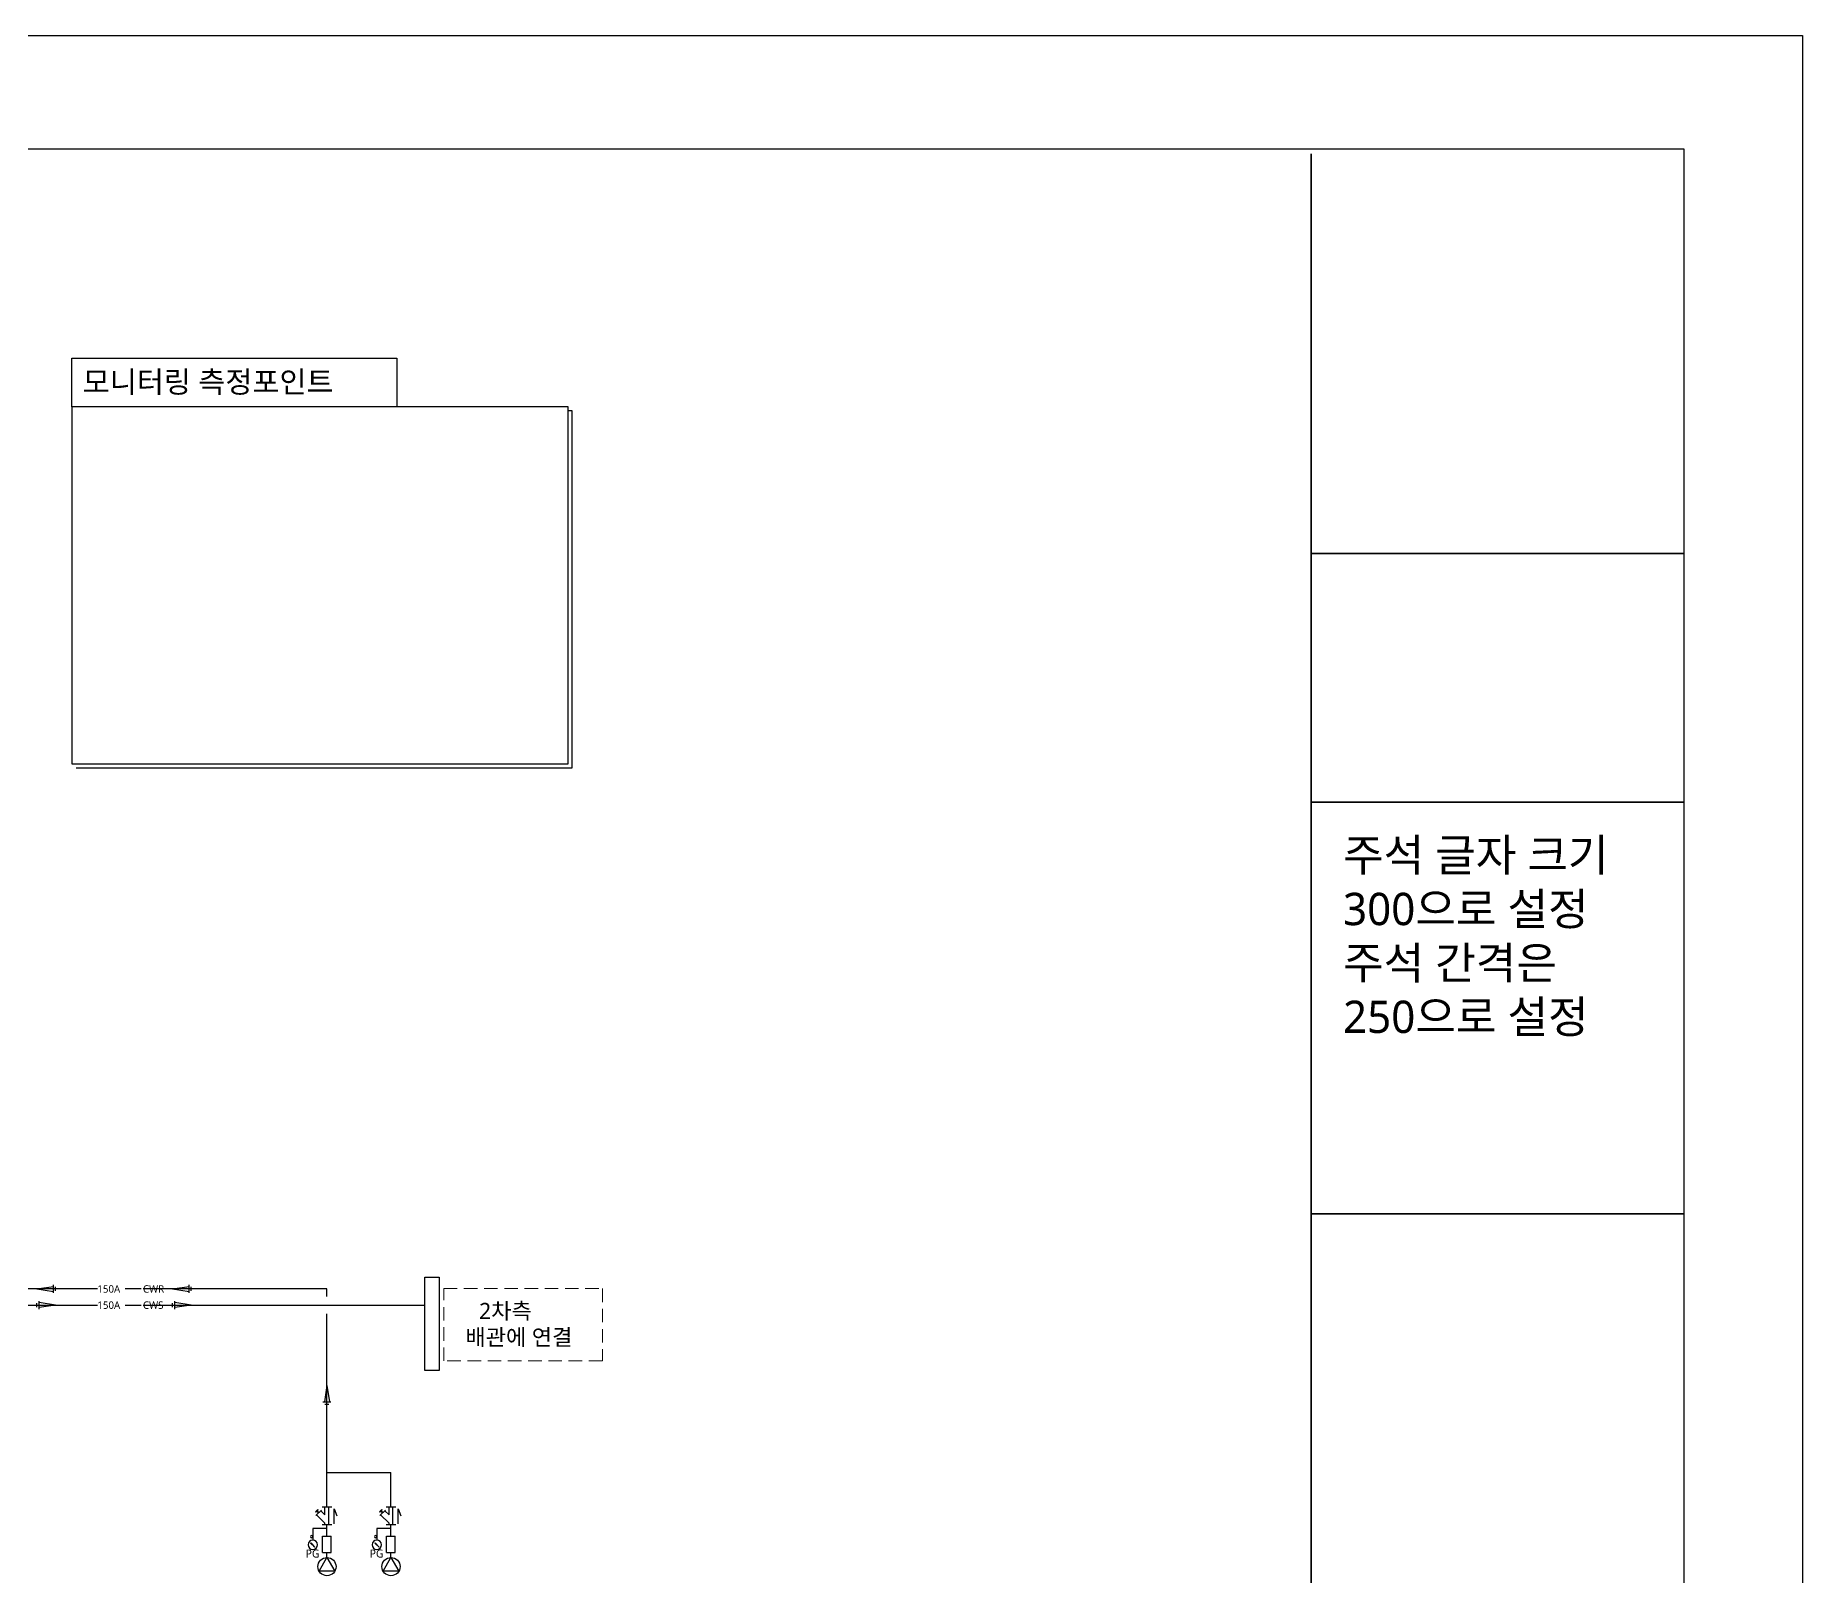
# Model space of a CAD drawing. Extents: x 1313754 to 1355799, y -3721404 to -3691707.
# Drawn here: x 1339410 to 1355799, y -3705994 to -3691707 of the extents above; entities that cross this region are included whole.
import ezdxf

# ---------------------------------------------------------------- set-up
doc = ezdxf.new("R2010")
doc.units = 0
doc.header["$LTSCALE"] = 500
doc.linetypes.add('HIDDEN', pattern=[0.375, 0.25, -0.125])
doc.layers.get('0').update_dxf_attribs({"linetype": 'CONTINUOUS'})
doc.layers.add('주석', color=96, linetype='CONTINUOUS')
doc.layers.add('지열', color=255, linetype='CONTINUOUS')
doc.styles.add('본문', font='malgun.ttf')
doc.styles.add('주석', font='malgun.ttf')

msp = doc.modelspace()

# ---------------------------------------------------------------- linework, layer by layer
at = {"color": 1}
for p, q in [((1339749, -3695154), (1339749, -3698464)), ((1344351, -3695154), (1339749, -3695154)), ((1344351, -3698464), (1344351, -3695154)), ((1344389, -3695191), (1344351, -3695191)), ((1344389, -3698502), (1344389, -3695191)), ((1339749, -3698464), (1344351, -3698464)), ((1339787, -3698502), (1344389, -3698502))]:
    msp.add_line(p, q, dxfattribs=at)
at = {"ltscale": 2}
for points in [[(1313754, -3691707), (1355799, -3691707), (1355799, -3721404), (1313754, -3721404)], [(1315352, -3692759), (1354698, -3692759), (1354698, -3720256), (1315352, -3720256)], [(1351240, -3692805), (1351240, -3692805), (1351240, -3720256), (1351240, -3720256)], [(1351240, -3696513), (1354698, -3696513), (1354698, -3696513), (1351240, -3696513)], [(1351240, -3698820), (1354700, -3698820), (1354700, -3698820), (1351240, -3698820)], [(1351240, -3702639), (1354698, -3702639), (1354698, -3702639), (1351240, -3702639)]]:
    msp.add_lwpolyline(points, close=True, dxfattribs=at)
at = {"color": 1}
msp.add_lwpolyline([(1339749, -3694702), (1342761, -3694702), (1342761, -3695154), (1339749, -3695154), (1339749, -3694702)], dxfattribs=at)
at = {"layer": '지열', "color": 1}
for p, q in [((1339986, -3703334), (1339260, -3703334)), ((1339425, -3703334), (1339577, -3703311)), ((1339425, -3703334), (1339577, -3703357)), ((1339577, -3703371), (1339577, -3703297)), ((1339597, -3703353), (1339597, -3703315)), ((1340392, -3703334), (1340243, -3703334)), ((1342114, -3703334), (1340410, -3703334)), ((1340683, -3703334), (1340835, -3703311)), ((1340683, -3703334), (1340835, -3703357)), ((1340835, -3703371), (1340835, -3703297)), ((1340855, -3703353), (1340855, -3703315)), ((1342114, -3703403), (1342114, -3703334)), ((1339260, -3703484), (1339986, -3703484)), ((1339425, -3703503), (1339425, -3703466)), ((1339446, -3703522), (1339446, -3703447)), ((1339597, -3703484), (1339446, -3703461)), ((1339597, -3703484), (1339446, -3703507)), ((1340243, -3703484), (1340392, -3703484)), ((1340410, -3703484), (1343021, -3703484)), ((1340683, -3703503), (1340683, -3703466)), ((1340704, -3703522), (1340704, -3703447)), ((1340855, -3703484), (1340704, -3703461)), ((1340855, -3703484), (1340704, -3703507)), ((1342114, -3705037), (1342114, -3703566)), ((1342114, -3704230), (1342090, -3704382)), ((1342114, -3704230), (1342137, -3704382)), ((1342076, -3704382), (1342151, -3704382)), ((1342095, -3704402), (1342132, -3704402)), ((1342114, -3705037), (1342708, -3705037)), ((1342114, -3705360), (1342114, -3705037)), ((1342708, -3705360), (1342708, -3705037)), ((1342708, -3705360), (1342708, -3705037)), ((1342029, -3705380), (1342007, -3705401)), ((1342007, -3705401), (1342011, -3705405)), ((1342033, -3705384), (1342011, -3705405)), ((1342064, -3705386), (1342012, -3705436)), ((1342096, -3705508), (1342018, -3705430)), ((1342020, -3705396), (1342036, -3705413)), ((1342024, -3705392), (1342040, -3705409)), ((1342029, -3705380), (1342033, -3705384)), ((1342096, -3705430), (1342058, -3705392)), ((1342158, -3705360), (1342069, -3705360)), ((1342096, -3705430), (1342096, -3705360)), ((1342131, -3705523), (1342131, -3705360)), ((1342180, -3705375), (1342205, -3705440)), ((1342180, -3705514), (1342180, -3705375)), ((1342623, -3705380), (1342601, -3705401)), ((1342601, -3705401), (1342605, -3705405)), ((1342627, -3705384), (1342605, -3705405)), ((1342658, -3705386), (1342606, -3705436)), ((1342690, -3705508), (1342612, -3705430)), ((1342614, -3705396), (1342630, -3705413)), ((1342618, -3705392), (1342634, -3705409)), ((1342623, -3705380), (1342627, -3705384)), ((1342690, -3705430), (1342652, -3705392)), ((1342752, -3705360), (1342663, -3705360)), ((1342690, -3705430), (1342690, -3705360)), ((1342725, -3705523), (1342725, -3705360)), ((1342774, -3705375), (1342799, -3705440)), ((1342774, -3705514), (1342774, -3705375)), ((1341982, -3705555), (1341982, -3705664)), ((1342114, -3705555), (1341982, -3705555)), ((1342158, -3705523), (1342069, -3705523)), ((1342073, -3705629), (1342154, -3705629)), ((1342073, -3705778), (1342073, -3705629)), ((1342096, -3705523), (1342096, -3705508)), ((1342114, -3705629), (1342114, -3705523)), ((1342154, -3705778), (1342154, -3705629)), ((1342708, -3705555), (1342576, -3705555)), ((1342576, -3705555), (1342576, -3705664)), ((1342752, -3705523), (1342663, -3705523)), ((1342667, -3705629), (1342748, -3705629)), ((1342667, -3705778), (1342667, -3705629)), ((1342690, -3705523), (1342690, -3705508)), ((1342708, -3705629), (1342708, -3705523)), ((1342708, -3705587), (1342708, -3705523)), ((1342748, -3705778), (1342748, -3705629)), ((1341963, -3705692), (1341967, -3705688)), ((1342003, -3705729), (1341963, -3705692)), ((1342003, -3705729), (1341967, -3705688)), ((1342073, -3705778), (1342154, -3705778)), ((1342114, -3705826), (1342114, -3705778)), ((1342557, -3705692), (1342561, -3705688)), ((1342597, -3705729), (1342557, -3705692)), ((1342597, -3705729), (1342561, -3705688)), ((1342667, -3705778), (1342748, -3705778)), ((1342708, -3705826), (1342708, -3705778))]:
    msp.add_line(p, q, dxfattribs=at)
for points in [[(1343021, -3703225), (1343155, -3703225), (1343155, -3704091), (1343021, -3704091)], [(1342114, -3705826), (1342186, -3705952), (1342041, -3705952)], [(1342708, -3705826), (1342780, -3705952), (1342635, -3705952)]]:
    msp.add_lwpolyline(points, close=True, dxfattribs=at)
at = {"layer": '지열', "color": 1, "linetype": 'HIDDEN', "lineweight": 9}
msp.add_lwpolyline([(1343197, -3703331), (1344668, -3703331), (1344668, -3704002), (1343197, -3704002)], close=True, dxfattribs=at)
at = {"layer": '지열', "color": 1}
for centre in [(1342114, -3705910), (1342708, -3705910)]:
    msp.add_circle(centre, 84.1, dxfattribs=at)
at = {"layer": '지열', "color": 1, "extrusion": (0, 0, -1)}
for centre, major_axis, ratio, start_param, end_param in [((1341982, -3705707), (-30.7, 30.7), 1, 2.356194490192291, 8.639379797371877), ((1341971, -3705631), (-7.67, 7.67), 1, 2.356194490191953, 8.63937979737154), ((1342576, -3705707), (-30.7, 30.7), 1, 2.356194490192291, 8.639379797371877), ((1342565, -3705631), (-7.67, 7.67), 1, 2.356194490191953, 8.63937979737154), ((1341982, -3705707), (1.93, 1.93), 0.991066, 3.931444, 7.073036), ((1341982, -3705707), (1.93, 1.93), 0.991066, 0.789851, 3.931444), ((1342576, -3705707), (1.93, 1.93), 0.991066, 3.931444, 7.073036), ((1342576, -3705707), (1.93, 1.93), 0.991066, 0.789851, 3.931444)]:
    msp.add_ellipse(centre, major_axis=major_axis, ratio=ratio, start_param=start_param, end_param=end_param, dxfattribs=at)

# ---------------------------------------------------------------- texts
at = {"layer": '주석', "ltscale": 2, "style": '주석'}
msp.add_text('모니터링 측정포인트', height=200, dxfattribs=at).set_placement((1339849, -3695021))
at = {"layer": '주석', "ltscale": 2, "insert": (1351537, -3699160), "char_height": 300, "attachment_point": 1, "style": '주석'}
msp.add_mtext_dynamic_manual_height_columns('주석 글자 크기\\P300으로 설정\\P주석 간격은\\P250으로 설정', width=2806, gutter_width=1500, heights=[0], dxfattribs=at)
at = {"layer": '지열', "style": '본문'}
for s, height, p in [('150A', 69.1, (1339985, -3703369)), ('CWR', 69.1, (1340408, -3703369)), ('150A', 69.1, (1339985, -3703519)), ('CWS', 69.1, (1340408, -3703519)), ('2차측', 150, (1343525, -3703614)), ('배관에 연결', 150, (1343398, -3703857)), ('PG', 74.2, (1341916, -3705826)), ('PG', 74.2, (1342510, -3705826))]:
    msp.add_text(s, height=height, dxfattribs=at).set_placement(p)

doc.saveas('drawing.dxf')
